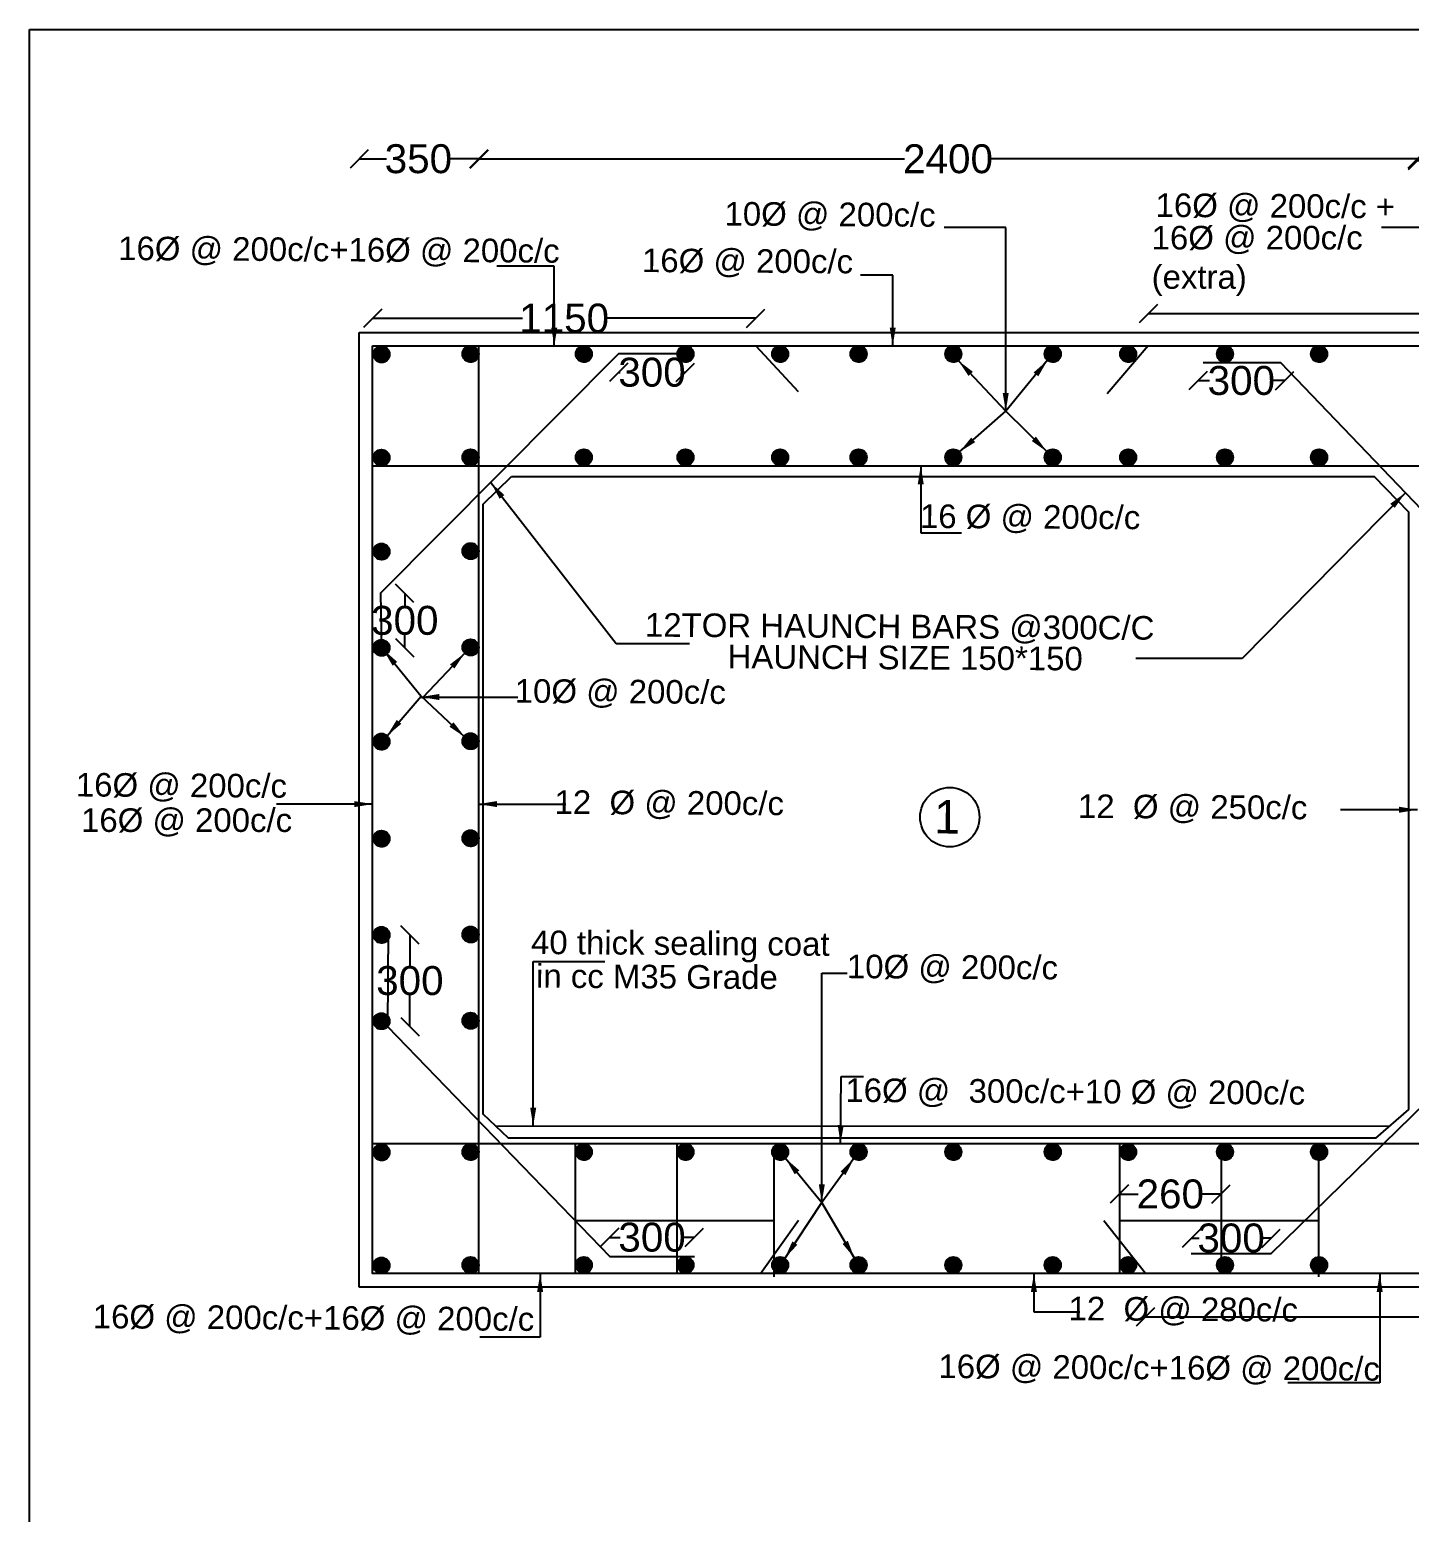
# Model space of a CAD drawing. Header units: millimetres. Extents: x 5124 to 6568637, y 2311 to 91879094.
# Drawn here: x 3794429 to 3801583, y 45946771 to 45954459 of the extents above; entities that cross this region are included whole.
import ezdxf

# ---------------------------------------------------------------- set-up
doc = ezdxf.new("R2010")
doc.units = ezdxf.units.MM
doc.header["$MEASUREMENT"] = 0
doc.layers.add('DIMENSION', color=7, linetype='Continuous')
doc.layers.add('DRAWING', color=7, linetype='Continuous')
doc.styles.get("Standard").update_dxf_attribs({"font": 'arial.ttf', "height": 150})
doc.dimstyles.get("Standard").update_dxf_attribs({"dimtxt": 200, "dimasz": 110, "dimexe": 0.18, "dimexo": 0.0625, "dimgap": 0.09, "dimtad": 0, "dimtih": 1, "dimtoh": 1, "dimdec": 0, "dimzin": 0, "dimdsep": 46, "dimtxsty": 'Standard', "dimblk": 'OBLIQUE', "dimcen": 0.09, "dimse1": 1, "dimse2": 1, "dimadec": 0, "dimazin": 0, "dimtfac": 1, "dimtdec": 0, "dimtofl": 0, "dimtmove": 0, "dimatfit": 3, "dimfxl": 1, "dimtolj": 1, "dimtzin": 0, "dimarcsym": 0})

# ---------------------------------------------------------------- blocks, each defined once
blk = doc.blocks.new('_Oblique')
at = {"color": 0, "linetype": 'ByBlock', "lineweight": -2}
blk.add_line((-0.5, -0.5), (0.5, 0.5), dxfattribs=at)
blk = doc.blocks.new('*D70')
at = {"layer": 'Defpoints', "color": 0, "transparency": 16777216}
for p in [(3798194.1, 45952962.2), (3796207.2, 45952819.3), (3798194.1, 45952819.3)]:
    blk.add_point(p, dxfattribs=at)
at = {"layer": 'DIMENSION', "color": 0, "lineweight": -2, "transparency": 16777216}
for p, q in [((3796207.2, 45952962.2), (3796983.9, 45952962.2)), ((3798194.1, 45952962.2), (3797417.4, 45952962.2))]:
    blk.add_line(p, q, dxfattribs=at)
at = {"layer": 'DIMENSION', "color": 0, "lineweight": -2, "transparency": 16777216, "xscale": 95, "yscale": 95, "zscale": 95, "rotation": 180}
blk.add_blockref('_Oblique', (3796207.2, 45952962.2), dxfattribs=at)
at = {"layer": 'DIMENSION', "color": 0, "lineweight": -2, "transparency": 16777216, "xscale": 95, "yscale": 95, "zscale": 95}
blk.add_blockref('_Oblique', (3798194.1, 45952962.2), dxfattribs=at)
at = {"layer": 'DIMENSION', "color": 0, "transparency": 16777216, "insert": (3797200.6, 45952962.2), "char_height": 150, "attachment_point": 5}
blk.add_mtext('\\A1;1150', dxfattribs=at)
blk = doc.blocks.new('*D65')
at = {"layer": 'Defpoints', "color": 0, "transparency": 16777216}
for p in [(3796760.2, 45953788.8), (3796137.6, 45952888.9), (3796760.2, 45952888.9)]:
    blk.add_point(p, dxfattribs=at)
at = {"layer": 'DIMENSION', "color": 0, "lineweight": -2, "transparency": 16777216}
for p, q in [((3796137.6, 45953788.8), (3796279.2, 45953788.8)), ((3796760.2, 45953788.8), (3796610.2, 45953788.8))]:
    blk.add_line(p, q, dxfattribs=at)
at = {"layer": 'DIMENSION', "color": 0, "lineweight": -2, "transparency": 16777216, "xscale": 95, "yscale": 95, "zscale": 95, "rotation": 180}
blk.add_blockref('_Oblique', (3796137.6, 45953788.8), dxfattribs=at)
at = {"layer": 'DIMENSION', "color": 0, "lineweight": -2, "transparency": 16777216, "xscale": 95, "yscale": 95, "zscale": 95}
blk.add_blockref('_Oblique', (3796760.2, 45953788.8), dxfattribs=at)
at = {"layer": 'DIMENSION', "color": 0, "transparency": 16777216, "insert": (3796444.7, 45953788.8), "char_height": 150, "attachment_point": 5}
blk.add_mtext('\\A1;350', dxfattribs=at)
blk = doc.blocks.new('*D71')
at = {"layer": 'Defpoints', "color": 0, "transparency": 16777216}
for p in [(3801625.2, 45953788.6), (3796757.2, 45952819.3), (3801625.2, 45952819.3)]:
    blk.add_point(p, dxfattribs=at)
at = {"layer": 'DIMENSION', "color": 0, "lineweight": -2, "transparency": 16777216}
for p, q in [((3796757.2, 45953788.6), (3798966.1, 45953788.6)), ((3801625.2, 45953788.6), (3799416.3, 45953788.6))]:
    blk.add_line(p, q, dxfattribs=at)
at = {"layer": 'DIMENSION', "color": 0, "lineweight": -2, "transparency": 16777216, "xscale": 95, "yscale": 95, "zscale": 95, "rotation": 180}
blk.add_blockref('_Oblique', (3796757.2, 45953788.6), dxfattribs=at)
at = {"layer": 'DIMENSION', "color": 0, "lineweight": -2, "transparency": 16777216, "xscale": 95, "yscale": 95, "zscale": 95}
blk.add_blockref('_Oblique', (3801625.2, 45953788.6), dxfattribs=at)
at = {"layer": 'DIMENSION', "color": 0, "transparency": 16777216, "insert": (3799191.2, 45953788.6), "char_height": 150, "attachment_point": 5}
blk.add_mtext('\\A1;2400', dxfattribs=at)
blk = doc.blocks.new('*D72')
at = {"layer": 'Defpoints', "color": 0, "transparency": 16777216}
for p in [(3802108.5, 45953780), (3801625.2, 45952819.3), (3802108.5, 45952819.3)]:
    blk.add_point(p, dxfattribs=at)
at = {"layer": 'DIMENSION', "color": 0, "lineweight": -2, "transparency": 16777216}
for p, q in [((3801625.2, 45953780), (3801701.4, 45953780)), ((3802108.5, 45953780), (3802032.4, 45953780))]:
    blk.add_line(p, q, dxfattribs=at)
at = {"layer": 'DIMENSION', "color": 0, "lineweight": -2, "transparency": 16777216, "xscale": 95, "yscale": 95, "zscale": 95, "rotation": 180}
blk.add_blockref('_Oblique', (3801625.2, 45953780), dxfattribs=at)
at = {"layer": 'DIMENSION', "color": 0, "lineweight": -2, "transparency": 16777216, "xscale": 95, "yscale": 95, "zscale": 95}
blk.add_blockref('_Oblique', (3802108.5, 45953780), dxfattribs=at)
at = {"layer": 'DIMENSION', "color": 0, "transparency": 16777216, "insert": (3801866.9, 45953780), "char_height": 150, "attachment_point": 5}
blk.add_mtext('\\A1;300', dxfattribs=at)
blk = doc.blocks.new('*D74')
at = {"layer": 'Defpoints', "color": 0, "transparency": 16777216}
for p in [(3803571.6, 45952986.4), (3800229.5, 45952819.3), (3803571.6, 45952819.3)]:
    blk.add_point(p, dxfattribs=at)
at = {"layer": 'DIMENSION', "color": 0, "lineweight": -2, "transparency": 16777216}
for p, q in [((3800229.5, 45952986.4), (3801683.8, 45952986.4)), ((3803571.6, 45952986.4), (3802117.3, 45952986.4))]:
    blk.add_line(p, q, dxfattribs=at)
at = {"layer": 'DIMENSION', "color": 0, "lineweight": -2, "transparency": 16777216, "xscale": 95, "yscale": 95, "zscale": 95, "rotation": 180}
blk.add_blockref('_Oblique', (3800229.5, 45952986.4), dxfattribs=at)
at = {"layer": 'DIMENSION', "color": 0, "lineweight": -2, "transparency": 16777216, "xscale": 95, "yscale": 95, "zscale": 95}
blk.add_blockref('_Oblique', (3803571.6, 45952986.4), dxfattribs=at)
at = {"layer": 'DIMENSION', "color": 0, "transparency": 16777216, "insert": (3801900.5, 45952986.4), "char_height": 150, "attachment_point": 5}
blk.add_mtext('\\A1;1500', dxfattribs=at)
blk = doc.blocks.new('*D76')
at = {"layer": 'Defpoints', "color": 0, "transparency": 16777216}
for p in [(3800486.6, 45952726.8), (3800937.5, 45952709.9), (3800937.5, 45952639)]:
    blk.add_point(p, dxfattribs=at)
at = {"layer": 'DIMENSION', "color": 0, "lineweight": -2, "transparency": 16777216}
for p, q in [((3800486.6, 45952639), (3800546.6, 45952639)), ((3800937.5, 45952639), (3800877.6, 45952639))]:
    blk.add_line(p, q, dxfattribs=at)
at = {"layer": 'DIMENSION', "color": 0, "lineweight": -2, "transparency": 16777216, "xscale": 95, "yscale": 95, "zscale": 95, "rotation": 180}
blk.add_blockref('_Oblique', (3800486.6, 45952639), dxfattribs=at)
at = {"layer": 'DIMENSION', "color": 0, "lineweight": -2, "transparency": 16777216, "xscale": 95, "yscale": 95, "zscale": 95}
blk.add_blockref('_Oblique', (3800937.5, 45952639), dxfattribs=at)
at = {"layer": 'DIMENSION', "color": 0, "transparency": 16777216, "insert": (3800712.1, 45952639), "char_height": 150, "attachment_point": 5}
blk.add_mtext('\\A1;300', dxfattribs=at)
blk = doc.blocks.new('*D77')
at = {"layer": 'Defpoints', "color": 0, "transparency": 16777216}
for p in [(3797482.8, 45952777.3), (3797829.6, 45952777.3), (3797829.6, 45952681.9)]:
    blk.add_point(p, dxfattribs=at)
at = {"layer": 'DIMENSION', "color": 0, "lineweight": -2, "transparency": 16777216}
for p, q in [((3797482.8, 45952681.9), (3797490.7, 45952681.9)), ((3797829.6, 45952681.9), (3797821.7, 45952681.9))]:
    blk.add_line(p, q, dxfattribs=at)
at = {"layer": 'DIMENSION', "color": 0, "lineweight": -2, "transparency": 16777216, "xscale": 95, "yscale": 95, "zscale": 95, "rotation": 180}
blk.add_blockref('_Oblique', (3797482.8, 45952681.9), dxfattribs=at)
at = {"layer": 'DIMENSION', "color": 0, "lineweight": -2, "transparency": 16777216, "xscale": 95, "yscale": 95, "zscale": 95}
blk.add_blockref('_Oblique', (3797829.6, 45952681.9), dxfattribs=at)
at = {"layer": 'DIMENSION', "color": 0, "transparency": 16777216, "insert": (3797656.2, 45952681.9), "char_height": 150, "attachment_point": 5}
blk.add_mtext('\\A1;300', dxfattribs=at)
blk = doc.blocks.new('*D78')
at = {"layer": 'Defpoints', "color": 0, "transparency": 16777216}
for p in [(3796249, 45951536.8), (3796374.3, 45951536.8), (3796253.2, 45951253.7)]:
    blk.add_point(p, dxfattribs=at)
at = {"layer": 'DIMENSION', "color": 0, "lineweight": -2, "transparency": 16777216}
for p, q in [((3796374.3, 45951536.8), (3796374.3, 45951471.9)), ((3796374.3, 45951253.7), (3796374.3, 45951318.6))]:
    blk.add_line(p, q, dxfattribs=at)
at = {"layer": 'DIMENSION', "color": 0, "lineweight": -2, "transparency": 16777216, "xscale": 95, "yscale": 95, "zscale": 95}
for p, rotation in [((3796374.3, 45951536.8), 90), ((3796374.3, 45951253.7), 270)]:
    blk.add_blockref('_Oblique', p, dxfattribs=dict(at, rotation=rotation))
at = {"layer": 'DIMENSION', "color": 0, "transparency": 16777216, "insert": (3796374.3, 45951395.2), "char_height": 150, "attachment_point": 5}
blk.add_mtext('\\A1;300', dxfattribs=at)
blk = doc.blocks.new('*D79')
at = {"layer": 'Defpoints', "color": 0, "transparency": 16777216}
for p in [(3796295.3, 45949765.1), (3796284.8, 45949290), (3796400.6, 45949290)]:
    blk.add_point(p, dxfattribs=at)
at = {"layer": 'DIMENSION', "color": 0, "lineweight": -2, "transparency": 16777216}
for p, q in [((3796400.6, 45949765.1), (3796400.6, 45949604.2)), ((3796400.6, 45949290), (3796400.6, 45949450.9))]:
    blk.add_line(p, q, dxfattribs=at)
at = {"layer": 'DIMENSION', "color": 0, "lineweight": -2, "transparency": 16777216, "xscale": 95, "yscale": 95, "zscale": 95}
for p, rotation in [((3796400.6, 45949765.1), 90), ((3796400.6, 45949290), 270)]:
    blk.add_blockref('_Oblique', p, dxfattribs=dict(at, rotation=rotation))
at = {"layer": 'DIMENSION', "color": 0, "transparency": 16777216, "insert": (3796400.6, 45949527.5), "char_height": 150, "attachment_point": 5}
blk.add_mtext('\\A1;300', dxfattribs=at)
blk = doc.blocks.new('*D80')
at = {"layer": 'Defpoints', "color": 0, "transparency": 16777216}
for p in [(3797437.2, 45948197), (3797437.2, 45948097.3), (3797875.7, 45948097.3)]:
    blk.add_point(p, dxfattribs=at)
at = {"layer": 'DIMENSION', "color": 0, "lineweight": -2, "transparency": 16777216}
for p, q in [((3797437.2, 45948197), (3797490.9, 45948197)), ((3797875.7, 45948197), (3797821.9, 45948197))]:
    blk.add_line(p, q, dxfattribs=at)
at = {"layer": 'DIMENSION', "color": 0, "lineweight": -2, "transparency": 16777216, "xscale": 95, "yscale": 95, "zscale": 95, "rotation": 180}
blk.add_blockref('_Oblique', (3797437.2, 45948197), dxfattribs=at)
at = {"layer": 'DIMENSION', "color": 0, "lineweight": -2, "transparency": 16777216, "xscale": 95, "yscale": 95, "zscale": 95}
blk.add_blockref('_Oblique', (3797875.7, 45948197), dxfattribs=at)
at = {"layer": 'DIMENSION', "color": 0, "transparency": 16777216, "insert": (3797656.4, 45948197), "char_height": 150, "attachment_point": 5}
blk.add_mtext('\\A1;300', dxfattribs=at)
blk = doc.blocks.new('*D81')
at = {"layer": 'Defpoints', "color": 0, "transparency": 16777216}
for p in [(3800452.4, 45948192.7), (3800452.4, 45948111.4), (3800865.9, 45948111.4)]:
    blk.add_point(p, dxfattribs=at)
at = {"layer": 'DIMENSION', "color": 0, "lineweight": -2, "transparency": 16777216}
for p, q in [((3800452.4, 45948192.7), (3800493.7, 45948192.7)), ((3800865.9, 45948192.7), (3800824.6, 45948192.7))]:
    blk.add_line(p, q, dxfattribs=at)
at = {"layer": 'DIMENSION', "color": 0, "lineweight": -2, "transparency": 16777216, "xscale": 95, "yscale": 95, "zscale": 95, "rotation": 180}
blk.add_blockref('_Oblique', (3800452.4, 45948192.7), dxfattribs=at)
at = {"layer": 'DIMENSION', "color": 0, "lineweight": -2, "transparency": 16777216, "xscale": 95, "yscale": 95, "zscale": 95}
blk.add_blockref('_Oblique', (3800865.9, 45948192.7), dxfattribs=at)
at = {"layer": 'DIMENSION', "color": 0, "transparency": 16777216, "insert": (3800659.2, 45948192.7), "char_height": 150, "attachment_point": 5}
blk.add_mtext('\\A1;300', dxfattribs=at)
blk = doc.blocks.new('*D92')
at = {"layer": 'Defpoints', "color": 0, "transparency": 16777216}
for p in [(3800214.9, 45948008.8), (3803506.4, 45948008.8), (3803506.4, 45947784.5)]:
    blk.add_point(p, dxfattribs=at)
at = {"layer": 'DIMENSION', "color": 0, "lineweight": -2, "transparency": 16777216}
for p, q in [((3800214.9, 45947784.5), (3801695.2, 45947784.5)), ((3803506.4, 45947784.5), (3802128.7, 45947784.5))]:
    blk.add_line(p, q, dxfattribs=at)
at = {"layer": 'DIMENSION', "color": 0, "lineweight": -2, "transparency": 16777216, "xscale": 95, "yscale": 95, "zscale": 95, "rotation": 180}
blk.add_blockref('_Oblique', (3800214.9, 45947784.5), dxfattribs=at)
at = {"layer": 'DIMENSION', "color": 0, "lineweight": -2, "transparency": 16777216, "xscale": 95, "yscale": 95, "zscale": 95}
blk.add_blockref('_Oblique', (3803506.4, 45947784.5), dxfattribs=at)
at = {"layer": 'DIMENSION', "color": 0, "transparency": 16777216, "insert": (3801911.9, 45947784.5), "char_height": 150, "attachment_point": 5}
blk.add_mtext('\\A1;1900', dxfattribs=at)
blk = doc.blocks.new('*D118')
at = {"layer": 'Defpoints', "color": 0, "lineweight": -2, "transparency": 16777216}
for p, q in [((3800080.2, 45948421.2), (3800176.9, 45948421.2)), ((3800607.3, 45948421.2), (3800510.5, 45948421.2))]:
    blk.add_line(p, q, dxfattribs=at)
at = {"layer": 'Defpoints', "color": 0, "transparency": 16777216}
for p in [(3800080.2, 45948421.2), (3800607.3, 45948421.2), (3800607.3, 45948421.2)]:
    blk.add_point(p, dxfattribs=at)
at = {"layer": 'Defpoints', "color": 0, "lineweight": -2, "transparency": 16777216, "xscale": 95, "yscale": 95, "zscale": 95, "rotation": 180}
blk.add_blockref('_Oblique', (3800080.2, 45948421.2), dxfattribs=at)
at = {"layer": 'Defpoints', "color": 0, "lineweight": -2, "transparency": 16777216, "xscale": 95, "yscale": 95, "zscale": 95}
blk.add_blockref('_Oblique', (3800607.3, 45948421.2), dxfattribs=at)
at = {"layer": 'Defpoints', "color": 0, "transparency": 16777216, "insert": (3800343.7, 45948421.2), "char_height": 150, "attachment_point": 5}
blk.add_mtext('\\A1;260', dxfattribs=at)

msp = doc.modelspace()

# ---------------------------------------------------------------- hatches: boundary and pattern name
at = {"layer": 'DRAWING'}
h = msp.add_hatch(dxfattribs=at)
h.set_pattern_fill('ANSI31', color=256, scale=0.555958, style=0)
h.set_pattern_definition([(45, (1798076.638365, 20409302.509464), (-0.04914017675613, 0.04914017675613), [])])
h.paths.add_polyline_path([(3796295.3, 45952775.2, 1), (3796211.1, 45952775.2, 1)])
h = msp.add_hatch(dxfattribs=at)
h.set_pattern_fill('ANSI31', color=256, scale=0.555958, style=0)
h.set_pattern_definition([(45, (1798538.62068, 20409304.63965), (-0.04914017675613, 0.04914017675613), [])])
h.paths.add_polyline_path([(3796757.3, 45952777.3, 0.958694), (3796673.2, 45952780.9), (3796673.2, 45952773.8, 0.958694)])
h = msp.add_hatch(dxfattribs=at)
h.set_pattern_fill('ANSI31', color=256, scale=0.555958, style=0)
h.set_pattern_definition([(45, (1799126.173345, 20409304.63965), (-0.04914017675613, 0.04914017675613), [])])
h.paths.add_polyline_path([(3797344.8, 45952777.3, 0.958694), (3797260.7, 45952780.9), (3797260.7, 45952773.8, 0.958694)])
h = msp.add_hatch(dxfattribs=at)
h.set_pattern_fill('ANSI31', color=256, scale=0.555958, style=0)
h.set_pattern_definition([(45, (1799653.07254, 20409304.63965), (-0.04914017675613, 0.04914017675613), [])])
h.paths.add_polyline_path([(3797871.7, 45952777.3, 0.958694), (3797787.6, 45952780.9), (3797787.6, 45952773.8, 0.958694)])
h = msp.add_hatch(dxfattribs=at)
h.set_pattern_fill('ANSI31', color=256, scale=0.555958, style=0)
h.set_pattern_definition([(45, (1800144.17459, 20409304.63965), (-0.04914017675613, 0.04914017675613), [])])
h.paths.add_polyline_path([(3798362.8, 45952777.3, 0.958694), (3798278.7, 45952780.9), (3798278.7, 45952773.8, 0.958694)])
h = msp.add_hatch(dxfattribs=at)
h.set_pattern_fill('ANSI31', color=256, scale=0.555958, style=0)
h.set_pattern_definition([(45, (1800551.01078, 20409304.63965), (-0.04914017675613, 0.04914017675613), [])])
h.paths.add_polyline_path([(3798769.7, 45952777.3, 0.958694), (3798685.6, 45952780.9), (3798685.6, 45952773.8, 0.958694)])
h = msp.add_hatch(dxfattribs=at)
h.set_pattern_fill('ANSI31', color=256, scale=0.555958, style=0)
h.set_pattern_definition([(45, (1801042.11283, 20409304.63965), (-0.04914017675613, 0.04914017675613), [])])
h.paths.add_polyline_path([(3799260.8, 45952777.3, 0.958694), (3799176.7, 45952780.9), (3799176.7, 45952773.8, 0.958694)])
h = msp.add_hatch(dxfattribs=at)
h.set_pattern_fill('ANSI31', color=256, scale=0.555958, style=0)
h.set_pattern_definition([(45, (1801557.528426, 20409304.63965), (-0.04914017675613, 0.04914017675613), [])])
h.paths.add_polyline_path([(3799776.2, 45952777.3, 0.958694), (3799692.1, 45952780.9), (3799692.1, 45952773.8, 0.958694)])
h = msp.add_hatch(dxfattribs=at)
h.set_pattern_fill('ANSI31', color=256, scale=0.555958, style=0)
h.set_pattern_definition([(45, (1801948.84196, 20409304.63965), (-0.04914017675613, 0.04914017675613), [])])
h.paths.add_polyline_path([(3800167.5, 45952777.3, 0.958694), (3800083.4, 45952780.9), (3800083.4, 45952773.8, 0.958694)])
h = msp.add_hatch(dxfattribs=at)
h.set_pattern_fill('ANSI31', color=256, scale=0.555958, style=0)
h.set_pattern_definition([(45, (1802450.873225, 20409304.63965), (-0.04914017675613, 0.04914017675613), [])])
h.paths.add_polyline_path([(3800669.5, 45952777.3, 0.958694), (3800585.4, 45952780.9), (3800585.4, 45952773.8, 0.958694)])
h = msp.add_hatch(dxfattribs=at)
h.set_pattern_fill('ANSI31', color=256, scale=0.555958, style=0)
h.set_pattern_definition([(45, (1802938.64899, 20409304.63965), (-0.04914017675613, 0.04914017675613), [])])
h.paths.add_polyline_path([(3801157.3, 45952777.3, 0.958694), (3801073.2, 45952780.9), (3801073.2, 45952773.8, 0.958694)])
h = msp.add_hatch(dxfattribs=at)
h.set_pattern_fill('ANSI31', color=256, scale=0.555958, style=0)
h.set_pattern_definition([(45, (1798076.638365, 20408766.642415), (-0.04914017675613, 0.04914017675613), [])])
h.paths.add_polyline_path([(3796295.3, 45952239.3, 1), (3796211.1, 45952239.3, 1)])
h = msp.add_hatch(dxfattribs=at)
h.set_pattern_fill('ANSI31', color=256, scale=0.555958, style=0)
h.set_pattern_definition([(45, (1798538.62068, 20408768.7726), (-0.04914017675613, 0.04914017675613), [])])
h.paths.add_polyline_path([(3796757.3, 45952241.5, 0.958694), (3796673.2, 45952245), (3796673.2, 45952237.9, 0.958694)])
h = msp.add_hatch(dxfattribs=at)
h.set_pattern_fill('ANSI31', color=256, scale=0.555958, style=0)
h.set_pattern_definition([(45, (1799126.173345, 20408768.7726), (-0.04914017675613, 0.04914017675613), [])])
h.paths.add_polyline_path([(3797344.8, 45952241.5, 0.958694), (3797260.7, 45952245), (3797260.7, 45952237.9, 0.958694)])
h = msp.add_hatch(dxfattribs=at)
h.set_pattern_fill('ANSI31', color=256, scale=0.555958, style=0)
h.set_pattern_definition([(45, (1799653.07254, 20408768.7726), (-0.04914017675613, 0.04914017675613), [])])
h.paths.add_polyline_path([(3797871.7, 45952241.5, 0.958694), (3797787.6, 45952245), (3797787.6, 45952237.9, 0.958694)])
h = msp.add_hatch(dxfattribs=at)
h.set_pattern_fill('ANSI31', color=256, scale=0.555958, style=0)
h.set_pattern_definition([(45, (1800144.17459, 20408768.7726), (-0.04914017675613, 0.04914017675613), [])])
h.paths.add_polyline_path([(3798362.8, 45952241.5, 0.958694), (3798278.7, 45952245), (3798278.7, 45952237.9, 0.958694)])
h = msp.add_hatch(dxfattribs=at)
h.set_pattern_fill('ANSI31', color=256, scale=0.555958, style=0)
h.set_pattern_definition([(45, (1800551.01078, 20408768.7726), (-0.04914017675613, 0.04914017675613), [])])
h.paths.add_polyline_path([(3798769.7, 45952241.5, 0.958694), (3798685.6, 45952245), (3798685.6, 45952237.9, 0.958694)])
h = msp.add_hatch(dxfattribs=at)
h.set_pattern_fill('ANSI31', color=256, scale=0.555958, style=0)
h.set_pattern_definition([(45, (1801042.11283, 20408768.7726), (-0.04914017675613, 0.04914017675613), [])])
h.paths.add_polyline_path([(3799260.8, 45952241.5, 0.958694), (3799176.7, 45952245), (3799176.7, 45952237.9, 0.958694)])
h = msp.add_hatch(dxfattribs=at)
h.set_pattern_fill('ANSI31', color=256, scale=0.555958, style=0)
h.set_pattern_definition([(45, (1801557.528426, 20408768.7726), (-0.04914017675613, 0.04914017675613), [])])
h.paths.add_polyline_path([(3799776.2, 45952241.5, 0.958694), (3799692.1, 45952245), (3799692.1, 45952237.9, 0.958694)])
h = msp.add_hatch(dxfattribs=at)
h.set_pattern_fill('ANSI31', color=256, scale=0.555958, style=0)
h.set_pattern_definition([(45, (1801948.84196, 20408768.7726), (-0.04914017675613, 0.04914017675613), [])])
h.paths.add_polyline_path([(3800167.5, 45952241.5, 0.958694), (3800083.4, 45952245), (3800083.4, 45952237.9, 0.958694)])
h = msp.add_hatch(dxfattribs=at)
h.set_pattern_fill('ANSI31', color=256, scale=0.555958, style=0)
h.set_pattern_definition([(45, (1802450.873225, 20408768.7726), (-0.04914017675613, 0.04914017675613), [])])
h.paths.add_polyline_path([(3800669.5, 45952241.5, 0.958694), (3800585.4, 45952245), (3800585.4, 45952237.9, 0.958694)])
h = msp.add_hatch(dxfattribs=at)
h.set_pattern_fill('ANSI31', color=256, scale=0.555958, style=0)
h.set_pattern_definition([(45, (1802938.64899, 20408768.7726), (-0.04914017675613, 0.04914017675613), [])])
h.paths.add_polyline_path([(3801157.3, 45952241.5, 0.958694), (3801073.2, 45952245), (3801073.2, 45952237.9, 0.958694)])
h = msp.add_hatch(dxfattribs=at)
h.set_pattern_fill('ANSI31', color=256, scale=0.555958, style=0)
h.set_pattern_definition([(45, (1798076.638365, 20408280.189024), (-0.04914017675613, 0.04914017675613), [])])
h.paths.add_polyline_path([(3796295.3, 45951752.9, 1), (3796211.1, 45951752.9, 1)])
h = msp.add_hatch(dxfattribs=at)
h.set_pattern_fill('ANSI31', color=256, scale=0.555958, style=0)
h.set_pattern_definition([(45, (1798538.62068, 20408282.31921), (-0.04914017675613, 0.04914017675613), [])])
h.paths.add_polyline_path([(3796757.3, 45951755, 0.958694), (3796673.2, 45951758.6), (3796673.2, 45951751.5, 0.958694)])
h = msp.add_hatch(dxfattribs=at)
h.set_pattern_fill('ANSI31', color=256, scale=0.555958, style=0)
h.set_pattern_definition([(45, (1798076.638365, 20407780.99125), (-0.04914017675613, 0.04914017675613), [])])
h.paths.add_polyline_path([(3796295.3, 45951253.7, 1), (3796211.1, 45951253.7, 1)])
h = msp.add_hatch(dxfattribs=at)
h.set_pattern_fill('ANSI31', color=256, scale=0.555958, style=0)
h.set_pattern_definition([(45, (1798538.62068, 20407783.12144), (-0.04914017675613, 0.04914017675613), [])])
h.paths.add_polyline_path([(3796757.3, 45951255.8, 0.958694), (3796673.2, 45951259.4), (3796673.2, 45951252.3, 0.958694)])
h = msp.add_hatch(dxfattribs=at)
h.set_pattern_fill('ANSI31', color=256, scale=0.555958, style=0)
h.set_pattern_definition([(45, (1798076.638365, 20407294.758225), (-0.04914017675613, 0.04914017675613), [])])
h.paths.add_polyline_path([(3796295.3, 45950767.5, 1), (3796211.1, 45950767.5, 1)])
h = msp.add_hatch(dxfattribs=at)
h.set_pattern_fill('ANSI31', color=256, scale=0.555958, style=0)
h.set_pattern_definition([(45, (1798538.62068, 20407296.88841), (-0.04914017675613, 0.04914017675613), [])])
h.paths.add_polyline_path([(3796757.3, 45950769.6, 0.958694), (3796673.2, 45950773.1), (3796673.2, 45950766, 0.958694)])
h = msp.add_hatch(dxfattribs=at)
h.set_pattern_fill('ANSI31', color=256, scale=0.555958, style=0)
h.set_pattern_definition([(45, (1798076.638365, 20406791.557175), (-0.04914017675613, 0.04914017675613), [])])
h.paths.add_polyline_path([(3796295.3, 45950264.3, 1), (3796211.1, 45950264.3, 1)])
h = msp.add_hatch(dxfattribs=at)
h.set_pattern_fill('ANSI31', color=256, scale=0.555958, style=0)
h.set_pattern_definition([(45, (1798538.62068, 20406793.68736), (-0.04914017675613, 0.04914017675613), [])])
h.paths.add_polyline_path([(3796757.3, 45950266.4, 0.958694), (3796673.2, 45950269.9), (3796673.2, 45950262.8, 0.958694)])
h = msp.add_hatch(dxfattribs=at)
h.set_pattern_fill('ANSI31', color=256, scale=0.555958, style=0)
h.set_pattern_definition([(45, (1798076.638365, 20406292.39613), (-0.04914017675613, 0.04914017675613), [])])
h.paths.add_polyline_path([(3796295.3, 45949765.1, 1), (3796211.1, 45949765.1, 1)])
h = msp.add_hatch(dxfattribs=at)
h.set_pattern_fill('ANSI31', color=256, scale=0.555958, style=0)
h.set_pattern_definition([(45, (1798538.62068, 20406294.526316), (-0.04914017675613, 0.04914017675613), [])])
h.paths.add_polyline_path([(3796757.3, 45949767.2, 0.958694), (3796673.2, 45949770.8), (3796673.2, 45949763.7, 0.958694)])
h = msp.add_hatch(dxfattribs=at)
h.set_pattern_fill('ANSI31', color=256, scale=0.555958, style=0)
h.set_pattern_definition([(45, (1798076.638365, 20405845.05734), (-0.04914017675613, 0.04914017675613), [])])
h.paths.add_polyline_path([(3796295.3, 45949317.8, 1), (3796211.1, 45949317.8, 1)])
h = msp.add_hatch(dxfattribs=at)
h.set_pattern_fill('ANSI31', color=256, scale=0.555958, style=0)
h.set_pattern_definition([(45, (1798538.62068, 20405847.187524), (-0.04914017675613, 0.04914017675613), [])])
h.paths.add_polyline_path([(3796757.3, 45949319.9, 0.958694), (3796673.2, 45949323.4), (3796673.2, 45949316.3, 0.958694)])
h = msp.add_hatch(dxfattribs=at)
h.set_pattern_fill('ANSI31', color=256, scale=0.555958, style=0)
h.set_pattern_definition([(45, (1798076.638365, 20405164.90405), (-0.04914017675613, 0.04914017675613), [])])
h.paths.add_polyline_path([(3796295.3, 45948637.6, 1), (3796211.1, 45948637.6, 1)])
h = msp.add_hatch(dxfattribs=at)
h.set_pattern_fill('ANSI31', color=256, scale=0.555958, style=0)
h.set_pattern_definition([(45, (1798538.62068, 20405167.03423), (-0.04914017675613, 0.04914017675613), [])])
h.paths.add_polyline_path([(3796757.3, 45948639.7, 0.958694), (3796673.2, 45948643.3), (3796673.2, 45948636.2, 0.958694)])
h = msp.add_hatch(dxfattribs=at)
h.set_pattern_fill('ANSI31', color=256, scale=0.555958, style=0)
h.set_pattern_definition([(45, (1799126.173345, 20405167.03423), (-0.04914017675613, 0.04914017675613), [])])
h.paths.add_polyline_path([(3797344.8, 45948639.7, 0.958694), (3797260.7, 45948643.3), (3797260.7, 45948636.2, 0.958694)])
h = msp.add_hatch(dxfattribs=at)
h.set_pattern_fill('ANSI31', color=256, scale=0.555958, style=0)
h.set_pattern_definition([(45, (1799653.07254, 20405167.03423), (-0.04914017675613, 0.04914017675613), [])])
h.paths.add_polyline_path([(3797871.7, 45948639.7, 0.958694), (3797787.6, 45948643.3), (3797787.6, 45948636.2, 0.958694)])
h = msp.add_hatch(dxfattribs=at)
h.set_pattern_fill('ANSI31', color=256, scale=0.555958, style=0)
h.set_pattern_definition([(45, (1800144.17459, 20405167.03423), (-0.04914017675613, 0.04914017675613), [])])
h.paths.add_polyline_path([(3798362.8, 45948639.7, 0.958694), (3798278.7, 45948643.3), (3798278.7, 45948636.2, 0.958694)])
h = msp.add_hatch(dxfattribs=at)
h.set_pattern_fill('ANSI31', color=256, scale=0.555958, style=0)
h.set_pattern_definition([(45, (1800551.01078, 20405167.03423), (-0.04914017675613, 0.04914017675613), [])])
h.paths.add_polyline_path([(3798769.7, 45948639.7, 0.958694), (3798685.6, 45948643.3), (3798685.6, 45948636.2, 0.958694)])
h = msp.add_hatch(dxfattribs=at)
h.set_pattern_fill('ANSI31', color=256, scale=0.555958, style=0)
h.set_pattern_definition([(45, (1801042.11283, 20405167.03423), (-0.04914017675613, 0.04914017675613), [])])
h.paths.add_polyline_path([(3799260.8, 45948639.7, 0.958694), (3799176.7, 45948643.3), (3799176.7, 45948636.2, 0.958694)])
h = msp.add_hatch(dxfattribs=at)
h.set_pattern_fill('ANSI31', color=256, scale=0.555958, style=0)
h.set_pattern_definition([(45, (1801557.528426, 20405167.03423), (-0.04914017675613, 0.04914017675613), [])])
h.paths.add_polyline_path([(3799776.2, 45948639.7, 0.958694), (3799692.1, 45948643.3), (3799692.1, 45948636.2, 0.958694)])
h = msp.add_hatch(dxfattribs=at)
h.set_pattern_fill('ANSI31', color=256, scale=0.555958, style=0)
h.set_pattern_definition([(45, (1801948.84196, 20405167.03423), (-0.04914017675613, 0.04914017675613), [])])
h.paths.add_polyline_path([(3800167.5, 45948639.7, 0.958694), (3800083.4, 45948643.3), (3800083.4, 45948636.2, 0.958694)])
h = msp.add_hatch(dxfattribs=at)
h.set_pattern_fill('ANSI31', color=256, scale=0.555958, style=0)
h.set_pattern_definition([(45, (1802450.873225, 20405167.03423), (-0.04914017675613, 0.04914017675613), [])])
h.paths.add_polyline_path([(3800669.5, 45948639.7, 0.958694), (3800585.4, 45948643.3), (3800585.4, 45948636.2, 0.958694)])
h = msp.add_hatch(dxfattribs=at)
h.set_pattern_fill('ANSI31', color=256, scale=0.555958, style=0)
h.set_pattern_definition([(45, (1802938.64899, 20405167.03423), (-0.04914017675613, 0.04914017675613), [])])
h.paths.add_polyline_path([(3801157.3, 45948639.7, 0.958694), (3801073.2, 45948643.3), (3801073.2, 45948636.2, 0.958694)])
h = msp.add_hatch(dxfattribs=at)
h.set_pattern_fill('ANSI31', color=256, scale=0.555958, style=0)
h.set_pattern_definition([(45, (1798076.638365, 20404578.25852), (-0.04914017675613, 0.04914017675613), [])])
h.paths.add_polyline_path([(3796295.3, 45948051, 1), (3796211.1, 45948051, 1)])
h = msp.add_hatch(dxfattribs=at)
h.set_pattern_fill('ANSI31', color=256, scale=0.555958, style=0)
h.set_pattern_definition([(45, (1798538.62068, 20404580.388705), (-0.04914017675613, 0.04914017675613), [])])
h.paths.add_polyline_path([(3796757.3, 45948053.1, 0.958694), (3796673.2, 45948056.6), (3796673.2, 45948049.5, 0.958694)])
h = msp.add_hatch(dxfattribs=at)
h.set_pattern_fill('ANSI31', color=256, scale=0.555958, style=0)
h.set_pattern_definition([(45, (1799126.173345, 20404580.388705), (-0.04914017675613, 0.04914017675613), [])])
h.paths.add_polyline_path([(3797344.8, 45948053.1, 0.958694), (3797260.7, 45948056.6), (3797260.7, 45948049.5, 0.958694)])
h = msp.add_hatch(dxfattribs=at)
h.set_pattern_fill('ANSI31', color=256, scale=0.555958, style=0)
h.set_pattern_definition([(45, (1799653.07254, 20404580.388705), (-0.04914017675613, 0.04914017675613), [])])
h.paths.add_polyline_path([(3797871.7, 45948053.1, 0.958694), (3797787.6, 45948056.6), (3797787.6, 45948049.5, 0.958694)])
h = msp.add_hatch(dxfattribs=at)
h.set_pattern_fill('ANSI31', color=256, scale=0.555958, style=0)
h.set_pattern_definition([(45, (1800144.17459, 20404580.388705), (-0.04914017675613, 0.04914017675613), [])])
h.paths.add_polyline_path([(3798362.8, 45948053.1, 0.958694), (3798278.7, 45948056.6), (3798278.7, 45948049.5, 0.958694)])
h = msp.add_hatch(dxfattribs=at)
h.set_pattern_fill('ANSI31', color=256, scale=0.555958, style=0)
h.set_pattern_definition([(45, (1800551.01078, 20404580.388705), (-0.04914017675613, 0.04914017675613), [])])
h.paths.add_polyline_path([(3798769.7, 45948053.1, 0.958694), (3798685.6, 45948056.6), (3798685.6, 45948049.5, 0.958694)])
h = msp.add_hatch(dxfattribs=at)
h.set_pattern_fill('ANSI31', color=256, scale=0.555958, style=0)
h.set_pattern_definition([(45, (1801042.11283, 20404580.388705), (-0.04914017675613, 0.04914017675613), [])])
h.paths.add_polyline_path([(3799260.8, 45948053.1, 0.958694), (3799176.7, 45948056.6), (3799176.7, 45948049.5, 0.958694)])
h = msp.add_hatch(dxfattribs=at)
h.set_pattern_fill('ANSI31', color=256, scale=0.555958, style=0)
h.set_pattern_definition([(45, (1801557.528426, 20404580.388705), (-0.04914017675613, 0.04914017675613), [])])
h.paths.add_polyline_path([(3799776.2, 45948053.1, 0.958694), (3799692.1, 45948056.6), (3799692.1, 45948049.5, 0.958694)])
h = msp.add_hatch(dxfattribs=at)
h.set_pattern_fill('ANSI31', color=256, scale=0.555958, style=0)
h.set_pattern_definition([(45, (1801948.84196, 20404580.388705), (-0.04914017675613, 0.04914017675613), [])])
h.paths.add_polyline_path([(3800167.5, 45948053.1, 0.958694), (3800083.4, 45948056.6), (3800083.4, 45948049.5, 0.958694)])
h = msp.add_hatch(dxfattribs=at)
h.set_pattern_fill('ANSI31', color=256, scale=0.555958, style=0)
h.set_pattern_definition([(45, (1802450.873225, 20404580.388705), (-0.04914017675613, 0.04914017675613), [])])
h.paths.add_polyline_path([(3800669.5, 45948053.1, 0.958694), (3800585.4, 45948056.6), (3800585.4, 45948049.5, 0.958694)])
h = msp.add_hatch(dxfattribs=at)
h.set_pattern_fill('ANSI31', color=256, scale=0.555958, style=0)
h.set_pattern_definition([(45, (1802938.64899, 20404580.388705), (-0.04914017675613, 0.04914017675613), [])])
h.paths.add_polyline_path([(3801157.3, 45948053.1, 0.958694), (3801073.2, 45948056.6), (3801073.2, 45948049.5, 0.958694)])

# ---------------------------------------------------------------- linework, layer by layer
at = {"layer": 'DIMENSION'}
for p, q in [((3796137.6, 45952888.9), (3807568.2, 45952888.9)), ((3796137.6, 45947939.3), (3796137.6, 45952888.9)), ((3807568.2, 45947939.3), (3796137.6, 45947939.3))]:
    msp.add_line(p, q, dxfattribs=at)
msp.add_lwpolyline([(3796207.2, 45952819.3), (3807498.6, 45952819.3), (3807498.6, 45948008.8), (3796207.2, 45948008.8)], close=True, dxfattribs=at)
for points in [[(3796757.2, 45952819.3), (3796757.2, 45948008.8)], [(3798194.1, 45952819.3), (3798413.7, 45952582.8)], [(3800229.5, 45952819.3), (3800016, 45952571.5)], [(3796207.2, 45952197.2), (3807498.6, 45952197.2)], [(3796207.2, 45948683.7), (3807498.6, 45948683.7)], [(3798219.5, 45948008.8), (3798416.5, 45948286)], [(3800214.9, 45948008.8), (3799999.3, 45948283.1)]]:
    msp.add_lwpolyline(points, dxfattribs=at)
msp.add_circle((3799200.2, 45950375.8), 154, dxfattribs=at)
at = {"layer": 'DRAWING'}
msp.add_lwpolyline([(3794428.9, 45954459), (3820865.5, 45954459), (3820865.5, 45935906.4), (3794428.9, 45935906.4)], close=True, dxfattribs=at)
for points in [[(3797829.6, 45952777.3), (3797482.8, 45952777.3), (3796249, 45951536.8), (3796253.2, 45951253.7)], [(3800514.1, 45952733.2), (3800898.8, 45952733.2), (3800915.2, 45952733.2), (3802052.2, 45951546.9), (3802052.2, 45951169)], [(3796927, 45952142.9), (3801401.3, 45952142.9), (3801578.9, 45951958.2), (3801578.9, 45948860.4), (3801407.6, 45948712.1), (3796911.5, 45948712.1), (3796780.6, 45948835.8), (3796780.6, 45951998.5), (3796927, 45952142.9)], [(3796287.5, 45949789.4), (3796284.8, 45949290), (3797437.2, 45948097.3), (3797875.7, 45948097.3)], [(3802033.1, 45949672.9), (3802033.1, 45949251.6), (3800865.9, 45948111.4), (3800452.4, 45948111.4)], [(3796846.1, 45948773.9), (3801479.7, 45948774.5)], [(3797257, 45948683.7), (3797257, 45948008.8)], [(3797784.1, 45948683.7), (3797784.1, 45948008.8)], [(3798288.4, 45948666.7), (3798288.4, 45947991.9)], [(3800080.2, 45948683.7), (3800080.2, 45948008.8)], [(3800607.3, 45948683.7), (3800607.3, 45948008.8)], [(3801111.6, 45948666.7), (3801111.6, 45947991.9)], [(3797257, 45948283.8), (3798288.4, 45948283.8)], [(3800080.2, 45948283.8), (3801111.6, 45948283.8)]]:
    msp.add_lwpolyline(points, dxfattribs=at)
for centre in [(3796253.2, 45952775.2), (3796715.2, 45952777.3), (3797302.7, 45952777.3), (3797829.6, 45952777.3), (3798320.7, 45952777.3), (3798727.5, 45952777.3), (3799218.6, 45952777.3), (3799734.1, 45952777.3), (3800125.4, 45952777.3), (3800627.4, 45952777.3), (3801115.2, 45952777.3), (3796253.2, 45952239.3), (3796715.2, 45952241.5), (3797302.7, 45952241.5), (3797829.6, 45952241.5), (3798320.7, 45952241.5), (3798727.5, 45952241.5), (3799218.6, 45952241.5), (3799734.1, 45952241.5), (3800125.4, 45952241.5), (3800627.4, 45952241.5), (3801115.2, 45952241.5), (3796253.2, 45951752.9), (3796715.2, 45951755), (3796253.2, 45951253.7), (3796715.2, 45951255.8), (3796253.2, 45950767.5), (3796715.2, 45950769.6), (3796253.2, 45950264.3), (3796715.2, 45950266.4), (3796253.2, 45949765.1), (3796715.2, 45949767.2), (3796253.2, 45949317.8), (3796715.2, 45949319.9), (3796253.2, 45948637.6), (3796715.2, 45948639.7), (3797302.7, 45948639.7), (3797829.6, 45948639.7), (3798320.7, 45948639.7), (3798727.5, 45948639.7), (3799218.6, 45948639.7), (3799734.1, 45948639.7), (3800125.4, 45948639.7), (3800627.4, 45948639.7), (3801115.2, 45948639.7), (3796253.2, 45948051), (3796715.2, 45948053.1), (3797302.7, 45948053.1), (3797829.6, 45948053.1), (3798320.7, 45948053.1), (3798727.5, 45948053.1), (3799218.6, 45948053.1), (3799734.1, 45948053.1), (3800125.4, 45948053.1), (3800627.4, 45948053.1), (3801115.2, 45948053.1)]:
    msp.add_circle(centre, 42.1, dxfattribs=at)

# ---------------------------------------------------------------- texts
for s, height, p in [('16Ø @ 200c/c + ', 122.311, (3800267.1, 45953488)), ('10Ø @ 200c/c ', 122.311, (3798031.8, 45953443.6)), ('16Ø @ 200c/c+16Ø @ 200c/c', 122.311, (3794887.6, 45953264.3)), ('16Ø @ 200c/c ', 122.311, (3797603.9, 45953202)), ('16 Ø @ 200c/c ', 122.311, (3799045.3, 45951875.4)), ('12TOR HAUNCH BARS @300C/C', 122.311, (3797619.2, 45951311.6)), (' HAUNCH SIZE 150*150', 122.311, (3798000.2, 45951147.7)), ('10Ø @ 200c/c ', 122.311, (3796944.1, 45950969.4)), ('16Ø @ 200c/c ', 122.311, (3794668.2, 45950483.1)), ('12  Ø @ 200c/c ', 122.311, (3797150.4, 45950392.9)), ('1', 173.2, (3799118.3, 45950291.4)), ('12  Ø @ 250c/c ', 122.311, (3799864.5, 45950371.7)), ('40 thick sealing coat', 122.311, (3797028.6, 45949665.9)), ('in cc M35 Grade', 122.311, (3797054.5, 45949491.5)), ('10Ø @ 200c/c ', 122.311, (3798666.4, 45949541)), ('16Ø @  300c/c+10 Ø @ 200c/c ', 122.311, (3798658.6, 45948899.4)), ('16Ø @ 200c/c+16Ø @ 200c/c', 122.311, (3794755.9, 45947725.6)), ('12  Ø @ 280c/c ', 122.311, (3799815.9, 45947767.2)), ('16Ø @ 200c/c+16Ø @ 200c/c', 122.311, (3799141.1, 45947467.6))]:
    msp.add_text(s, height=height, rotation=359.65712, dxfattribs=at).set_placement(p)
at = {"layer": 'DRAWING', "char_height": 122.311, "attachment_point": 1}
for s, insert, width in [('16Ø @ 200c/c  (extra)', (3800246.9, 45953441.7), 1477.077), ('16Ø @ 200c/c ', (3794695.4, 45950421.4), 1128.329)]:
    msp.add_mtext(s, dxfattribs=dict(at, insert=insert, width=width))

# ---------------------------------------------------------------- dimensions: what is measured, and where the dimension line sits
at = {"layer": 'Defpoints'}
dim = msp.add_linear_dim(base=(3800607.3, 45948421.2), p1=(3800080.2, 45948421.2), p2=(3800607.3, 45948421.2), text='260', dimstyle='Standard', override={"dimasz": 95, "dimfxl": 2000, "dimarcsym": 1}, dxfattribs=at)
dim.commit()
dim.dimension.update_dxf_attribs({"geometry": '*D118', "text_midpoint": (3800343.7, 45948421.2)})
at = {"layer": 'DIMENSION'}
for base, p1, p2, text, picture, middle in [((3796760.2, 45953788.8), (3796137.6, 45952888.9), (3796760.2, 45952888.9), '350', '*D65', (3796444.7, 45953788.8)), ((3803506.4, 45947784.5), (3800214.9, 45948008.8), (3803506.4, 45948008.8), '1900', '*D92', (3801911.9, 45947784.5))]:
    dim = msp.add_linear_dim(base=base, p1=p1, p2=p2, text=text, dimstyle='Standard', override={"dimasz": 95, "dimfxl": 2000, "dimarcsym": 1}, dxfattribs=at)
    dim.commit()
    dim.dimension.update_dxf_attribs({"geometry": picture, "text_midpoint": middle, "dimtype": 160})
for base, p1, p2, text, picture, middle in [((3801625.2, 45953788.6), (3796757.2, 45952819.3), (3801625.2, 45952819.3), '2400', '*D71', (3799191.2, 45953788.6)), ((3802108.5, 45953780), (3801625.2, 45952819.3), (3802108.5, 45952819.3), '300', '*D72', (3801866.9, 45953780)), ((3803571.6, 45952986.4), (3800229.5, 45952819.3), (3803571.6, 45952819.3), '1500', '*D74', (3801900.5, 45952986.4)), ((3798194.1, 45952962.2), (3796207.2, 45952819.3), (3798194.1, 45952819.3), '1150', '*D70', (3797200.6, 45952962.2)), ((3797829.6, 45952681.9), (3797482.8, 45952777.3), (3797829.6, 45952777.3), '300', '*D77', (3797656.2, 45952681.9)), ((3800937.5, 45952639), (3800486.6, 45952726.8), (3800937.5, 45952709.9), '300', '*D76', (3800712.1, 45952639)), ((3797437.2, 45948197), (3797875.7, 45948097.3), (3797437.2, 45948097.3), '300', '*D80', (3797656.4, 45948197)), ((3800452.4, 45948192.7), (3800865.9, 45948111.4), (3800452.4, 45948111.4), '300', '*D81', (3800659.2, 45948192.7))]:
    dim = msp.add_linear_dim(base=base, p1=p1, p2=p2, text=text, dimstyle='Standard', override={"dimasz": 95, "dimfxl": 2000, "dimarcsym": 1}, dxfattribs=at)
    dim.commit()
    dim.dimension.update_dxf_attribs({"geometry": picture, "text_midpoint": middle})
for base, p1, p2, picture, middle in [((3796374.3, 45951536.8), (3796253.2, 45951253.7), (3796249, 45951536.8), '*D78', (3796374.3, 45951395.2)), ((3796400.6, 45949290), (3796295.3, 45949765.1), (3796284.8, 45949290), '*D79', (3796400.6, 45949527.5))]:
    dim = msp.add_linear_dim(base=base, p1=p1, p2=p2, angle=90, text='300', dimstyle='Standard', override={"dimasz": 95, "dimfxl": 2000, "dimarcsym": 1}, dxfattribs=at)
    dim.commit()
    dim.dimension.update_dxf_attribs({"geometry": picture, "text_midpoint": middle})

# ---------------------------------------------------------------- leaders
at = {"layer": 'DRAWING'}
for points in [[(3799490.4, 45952480.3), (3799490.4, 45953433.3), (3799170.6, 45953433.3)], [(3801722.7, 45952819.3), (3801722.7, 45953432.6), (3801438.5, 45953432.6)], [(3797149.4, 45952819.3), (3797149.4, 45953232.8), (3796851.2, 45953232.8)], [(3798904.3, 45952819.3), (3798904.3, 45953185.4), (3798736.6, 45953185.4)], [(3799243.7, 45952743.5), (3799490.4, 45952480.3)], [(3799707.4, 45952744.8), (3799490.4, 45952480.3)], [(3799250.3, 45952269.3), (3799490.4, 45952480.3)], [(3799704, 45952270.9), (3799490.4, 45952480.3)], [(3799049.7, 45952197.2), (3799049.7, 45951850), (3799261, 45951850)], [(3796820, 45952110.9), (3797470.6, 45951275.3), (3797850.2, 45951275.3)], [(3801562.6, 45952057.7), (3800717, 45951197.6), (3800165.7, 45951197.6)], [(3796262.8, 45951244.5), (3796459.8, 45951003.6)], [(3796685.2, 45951226.2), (3796468.2, 45950995.7)], [(3796282, 45950798.1), (3796459.8, 45951003.6)], [(3796457.8, 45950998.7), (3796961.2, 45950998.7)], [(3796685.4, 45950791.2), (3796459.8, 45951003.6)], [(3796207.2, 45950443.4), (3795708.5, 45950443.4)], [(3796757.2, 45950443.4), (3797208.8, 45950443.4)], [(3801625.2, 45950414.1), (3801226.8, 45950414.1)], [(3797040, 45948774), (3797040, 45949627.2), (3797410.8, 45949627.2)], [(3798536.7, 45948377.1), (3798536.7, 45949566.7), (3798668, 45949566.7)], [(3798633.9, 45948683.7), (3798636.7, 45949030.3), (3798753.7, 45949030.3)], [(3798347.8, 45948607.5), (3798536.7, 45948377.1)], [(3798702.8, 45948605.7), (3798536.7, 45948377.1)], [(3798344.1, 45948088.1), (3798536.7, 45948377.1)], [(3798706.2, 45948089.4), (3798536.7, 45948377.1)], [(3797076, 45948008.8), (3797076, 45947678.6), (3796763.5, 45947678.6)], [(3799636.6, 45948008.8), (3799636.6, 45947811.5), (3799874.9, 45947811.5)], [(3801429.6, 45948008.8), (3801429.6, 45947441.9), (3800953.2, 45947441.9)]]:
    msp.add_leader(points, dimstyle='Standard', override={"dimasz": 95, "dimgap": 0.09, "dimtad": 0, "dimfxl": 2000, "dimarcsym": 1}, dxfattribs=at)

doc.saveas('drawing.dxf')
